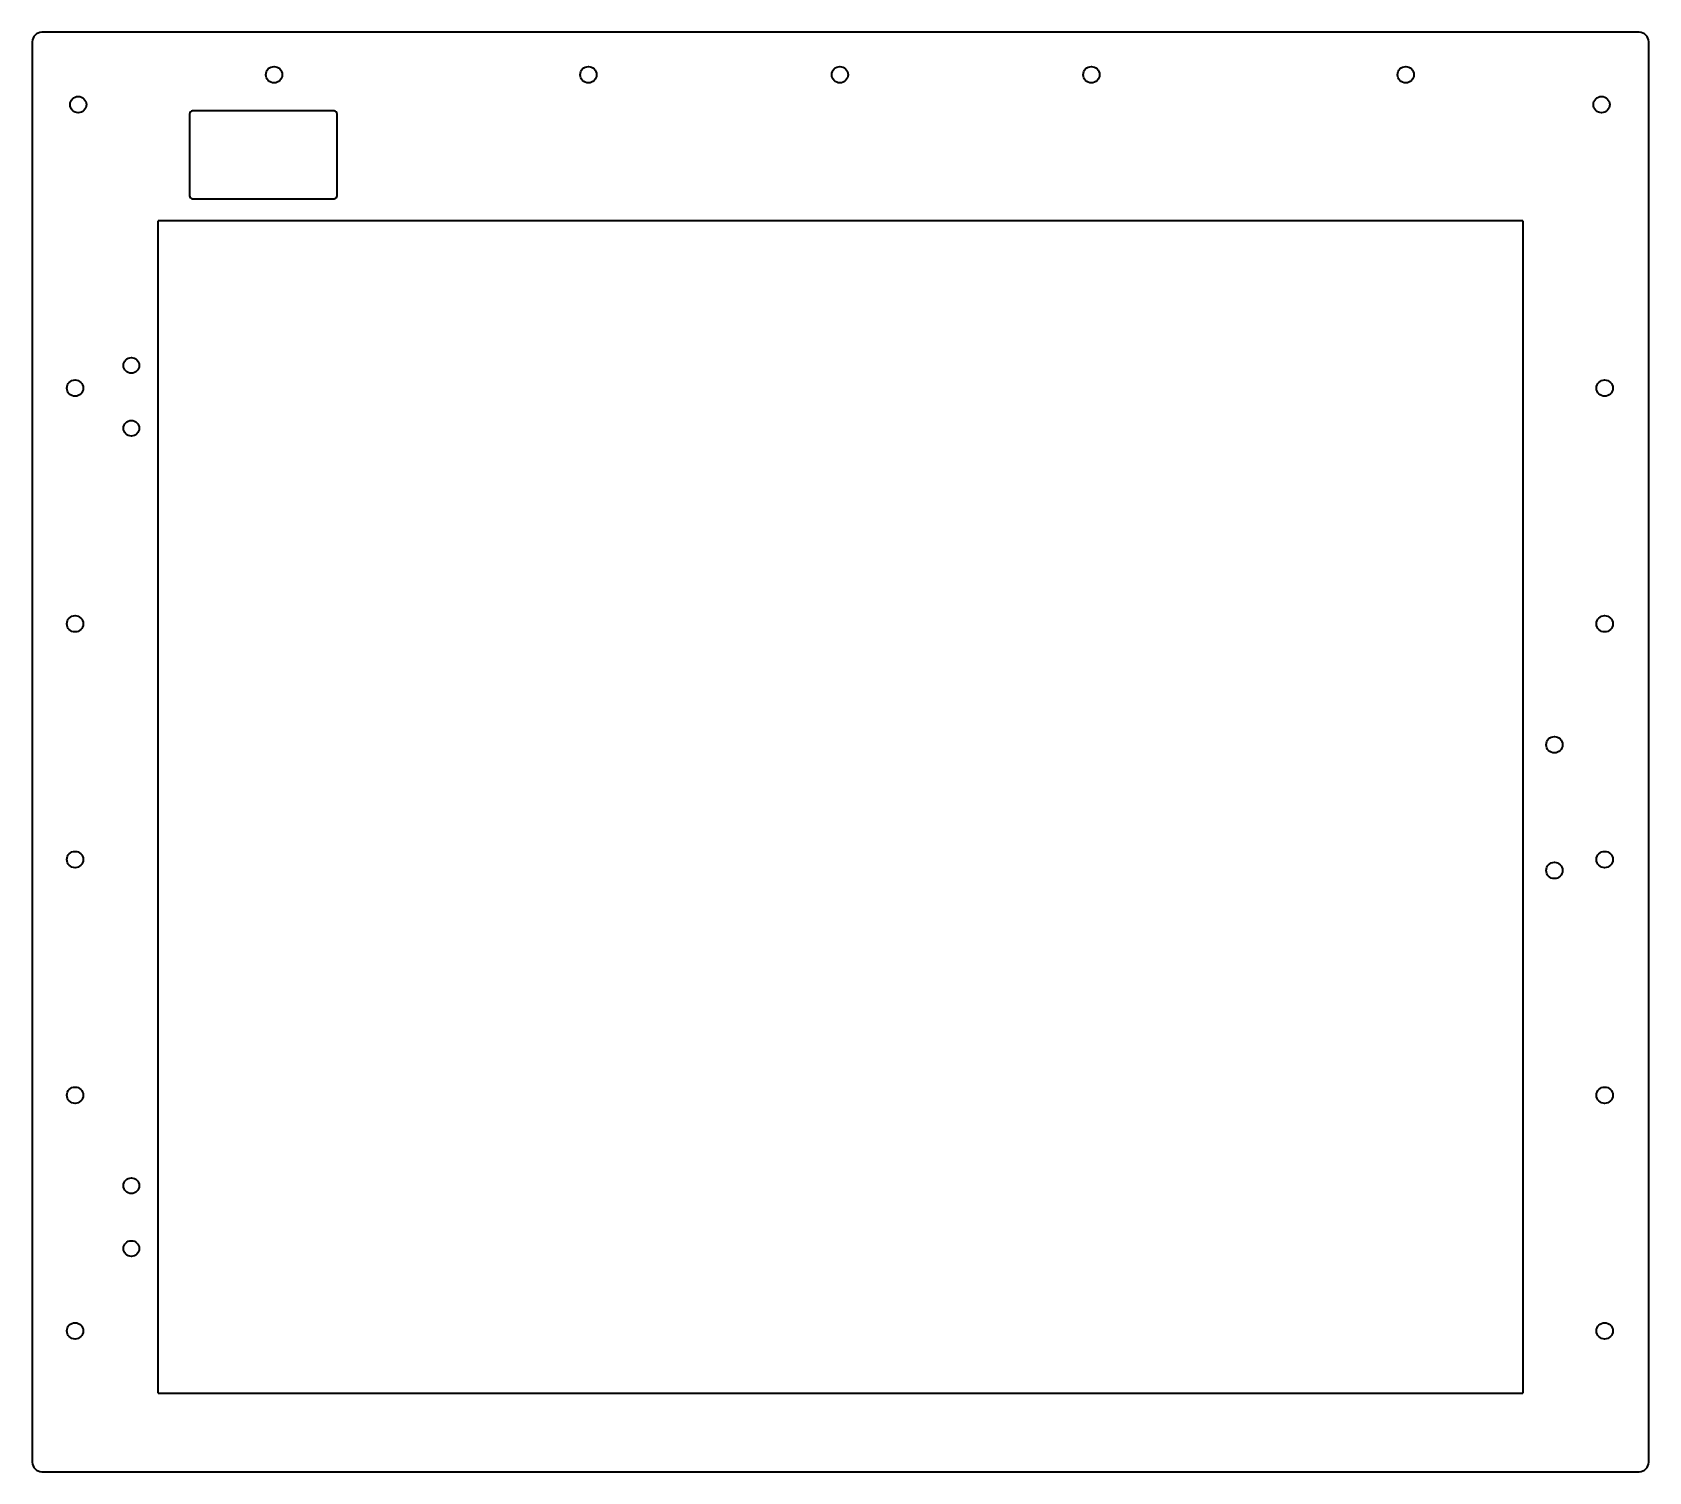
# Model space of a CAD drawing. Extents: x 0 to 514, y -455 to 3.
import ezdxf

# ---------------------------------------------------------------- set-up
doc = ezdxf.new("R2010")
doc.units = 0

msp = doc.modelspace()

# ---------------------------------------------------------------- linework, layer by layer
at = {"color": 7, "lineweight": 35}
for p, q in [((0, 0), (0, -452.033808)), ((511.2, 3), (3, 3)), ((514.2, -452.033808), (514.2, 0)), ((50, -23), (50, -49)), ((96, -22), (51, -22)), ((97, -49), (97, -23)), ((51, -50), (96, -50)), ((40, -430.033808), (40, -57)), ((474.2, -57), (40, -57)), ((474.2, -57), (474.2, -430.033808)), ((40, -430.033808), (474.2, -430.033808)), ((3, -455.033808), (511.2, -455.033808))]:
    msp.add_line(p, q, dxfattribs=at)
for centre, radius in [((76.9, -10.5), 2.6), ((176.9, -10.5), 2.6), ((256.9, -10.5), 2.6), ((336.9, -10.5), 2.6), ((436.9, -10.5), 2.6), ((14.6, -20), 2.6), ((499.2, -20), 2.6), ((31.500005, -103.000005), 2.5), ((13.6, -110.228115), 2.6), ((500.2, -110.228115), 2.6), ((31.5, -123), 2.5), ((13.6, -185.228115), 2.6), ((500.2, -185.228115), 2.6), ((484.2, -223.717007), 2.6), ((13.6, -260.228115), 2.6), ((484.2, -263.717007), 2.6), ((500.2, -260.228115), 2.6), ((13.6, -335.228115), 2.6), ((500.2, -335.228115), 2.6), ((31.5, -364.033808), 2.5), ((31.500005, -384.033803), 2.5), ((13.6, -410.228115), 2.6), ((500.2, -410.228115), 2.6)]:
    msp.add_circle(centre, radius, dxfattribs=at)
for centre, radius, start, end in [((3, 0), 3, 90, 180), ((511.2, 0), 3, 360, 90), ((51, -23), 1, 90, 180), ((96, -23), 1, 0, 90), ((51, -49), 1, 180, 270), ((96, -49), 1, 270, 360), ((3, -452.033808), 3, 180, 270), ((511.2, -452.033808), 3, 270, 0)]:
    msp.add_arc(centre, radius, start, end, dxfattribs=at)

doc.saveas('drawing.dxf')
